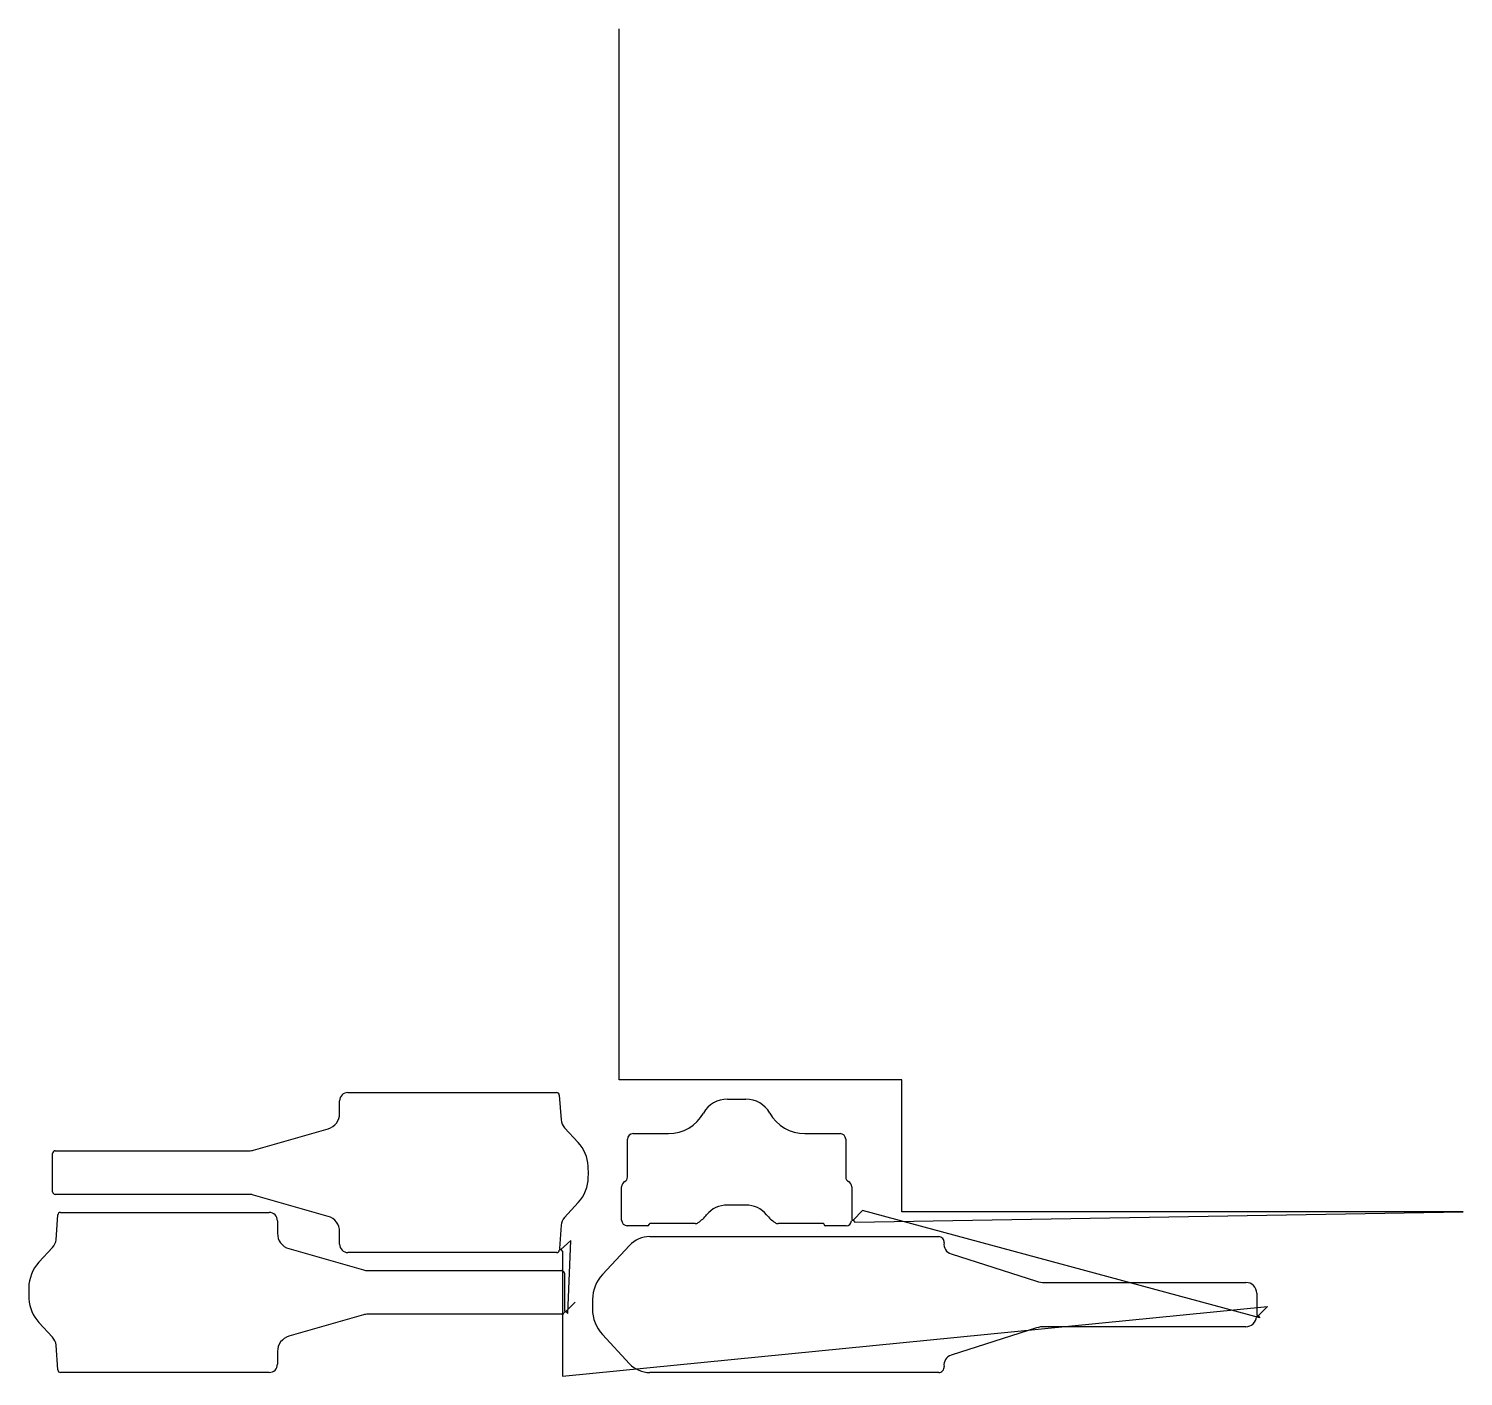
# Model space of a CAD drawing. Header units: metres. Extents: x 8 to 2670, y 0 to 2500.
import ezdxf

# ---------------------------------------------------------------- set-up
doc = ezdxf.new("R2010")
doc.units = ezdxf.units.M

msp = doc.modelspace()

# ---------------------------------------------------------------- linework, layer by layer
at = {"layer": 'TOOL_0'}
for p, q in [((1104.093, 2498.996), (1104.093, 2499.996)), ((1104.093, 549.839), (1104.093, 2498.996)), ((1628.473, 549.839), (1104.093, 549.839)), ((1628.473, 305.309), (1628.473, 549.839)), ((585.087, 487.61), (585.087, 510.977)), ((600.587, 526.477), (987.766, 526.477)), ((992.754, 521.826), (995.971, 475.825)), ((1304.517, 514.267), (1339.017, 514.267)), ((425.501, 419.62), (563.718, 459.253)), ((1002.303, 461.193), (1027.683, 433.786)), ((1119.267, 369.627), (1119.267, 439.767)), ((1129.767, 450.267), (1195.412, 450.267)), ((1448.122, 450.267), (1513.767, 450.267)), ((1524.267, 439.767), (1524.267, 369.628)), ((52.586, 342.477), (52.586, 413.477)), ((57.586, 418.477), (417.37, 418.477)), ((1108.267, 289.766), (1108.267, 351.766)), ((1535.267, 351.767), (1535.267, 291.267)), ((418.399, 337.459), (57.586, 337.477)), ((563.717, 296.701), (425.501, 336.334)), ((1027.683, 322.171), (1002.304, 294.764)), ((58.873, 253.47), (62.09, 299.472)), ((67.078, 304.123), (454.257, 304.123)), ((1339.017, 317.766), (1304.517, 317.766)), ((1555.489, 307.352), (1537.811, 289.674)), ((1541.348, 286.139), (2670.11, 305.309)), ((2292.796, 108.479), (1555.489, 307.352)), ((2670.11, 305.309), (1628.473, 305.309)), ((469.757, 288.623), (469.757, 265.256)), ((585.086, 244.977), (585.086, 268.344)), ((995.972, 280.132), (992.965, 237.123)), ((1156.767, 279.266), (1118.767, 279.266)), ((1159.468, 282.516), (1159.267, 281.766)), ((1160.017, 283.065), (1159.468, 282.516)), ((1160.767, 283.266), (1160.017, 283.065)), ((1244.561, 283.266), (1160.767, 283.266)), ((1482.766, 283.266), (1398.972, 283.266)), ((1483.516, 283.065), (1482.766, 283.266)), ((1484.065, 282.516), (1483.516, 283.065)), ((1484.266, 281.766), (1484.065, 282.516)), ((1524.766, 279.266), (1486.766, 279.266)), ((1537.811, 289.674), (1535.159, 288.268)), ((1535.267, 291.267), (1537.812, 289.675)), ((1537.812, 289.675), (1541.348, 286.139)), ((1014.359, 251.798), (995.451, 235.443)), ((1008.273, 116.404), (1014.359, 251.798)), ((1072.83, 188.683), (1123.206, 242.716)), ((1160.626, 259.064), (1696.703, 259.064)), ((27.161, 211.43), (52.541, 238.838)), ((491.125, 236.899), (629.342, 197.266)), ((987.765, 229.477), (600.586, 229.477)), ((995.451, 235.443), (992.753, 234.128)), ((992.965, 237.123), (995.454, 235.445)), ((995.454, 235.445), (998.725, 231.663)), ((998.725, 231.663), (998.725, -0.001)), ((1719.658, 227.071), (1878.321, 176.387)), ((636.443, 196.141), (997.257, 196.123)), ((1002.257, 191.123), (1002.257, 121.631)), ((1893.231, 174.063), (2266.689, 174.063)), ((1022.415, 137.62), (1004.737, 119.943)), ((2286.689, 154.063), (2286.689, 113.563)), ((629.342, 113.982), (491.126, 74.349)), ((997.257, 115.125), (637.473, 115.125)), ((998.725, -0.001), (2306.941, 129.695)), ((1004.737, 119.943), (1002.032, 118.642)), ((1002.257, 121.631), (1004.737, 119.94)), ((1004.737, 119.94), (1008.273, 116.404)), ((2289.263, 112.018), (2286.635, 110.567)), ((2286.689, 113.563), (2289.26, 112.015)), ((2289.26, 112.015), (2292.796, 108.479)), ((2306.941, 129.695), (2289.263, 112.018)), ((52.541, 72.409), (27.162, 99.816)), ((1878.323, 89.742), (1719.66, 39.058)), ((2266.691, 92.066), (1893.233, 92.066)), ((62.09, 11.776), (58.873, 57.777)), ((1123.206, 23.414), (1072.83, 77.447)), ((469.757, 45.992), (469.757, 22.625)), ((454.257, 7.125), (67.078, 7.125)), ((1696.704, 7.065), (1160.627, 7.065))]:
    msp.add_line(p, q, dxfattribs=at)
for centre, radius, start, end in [((600.587, 510.977), 15.5, 90, 180), ((987.754, 521.464), 5.013, 4.140989, 89.862847), ((1304.517, 463.767), 50.5, 90, 150.791998), ((1339.017, 463.767), 50.5, 29.208992, 90), ((555.508, 487.669), 29.578, 286.115155, 359.885715), ((1195.412, 524.767), 74.5, 270, 330.789798), ((1448.123, 524.767), 74.5, 209.209156, 269.999231), ((1019.99, 477.533), 24.08, 184.067477, 222.733061), ((975.563, 385.546), 71.018, 3.61433, 42.786001), ((1129.767, 439.767), 10.5, 90, 180), ((1513.767, 439.767), 10.5, 0, 90), ((57.586, 413.477), 5, 90, 180), ((417.37, 447.977), 29.5, 270, 285.999554), ((666.352, 377.117), 380.307, 358.823741, 1.944748), ((975.394, 370.488), 71.195, 317.260906, 359.051931), ((1118.767, 351.766), 10.5, 116.743192, 180), ((1109.767, 369.627), 9.5, 296.743063, 0), ((1533.767, 369.628), 9.5, 180, 243.256937), ((1524.767, 351.767), 10.5, 0, 63.256808), ((57.586, 342.477), 5, 180, 270), ((417.273, 307.369), 30.111, 74.141903, 87.856931), ((67.09, 299.11), 5.013, 90.137153, 175.859011), ((454.257, 288.623), 15.5, 0, 90), ((555.508, 268.285), 29.578, 0.114289, 73.886706), ((1019.991, 278.424), 24.08, 137.266939, 175.932523), ((1207.646, 347.266), 75.5, 304.605257, 320.802112), ((1304.517, 268.266), 49.5, 90, 140.802214), ((1339.017, 268.266), 49.5, 39.199415, 90), ((1435.888, 347.266), 75.5, 219.19682, 235.393687), ((1118.767, 289.766), 10.5, 180, 270), ((1156.767, 281.766), 2.5, 270, 0), ((1244.561, 293.766), 10.5, 270, 304.602666), ((1398.972, 293.766), 10.5, 235.394235, 270), ((1486.766, 281.766), 2.5, 180, 270), ((1524.766, 289.766), 10.5, 270, 351.798132), ((34.854, 255.178), 24.08, 317.266939, 355.932523), ((499.335, 265.315), 29.578, 180.114289, 253.884845), ((600.586, 244.977), 15.5, 180, 270), ((1160.626, 208.064), 51, 90, 137.199423), ((1696.703, 249.064), 10, 352.281542, 90), ((1725.457, 245.181), 19.015, 172.32372, 252.244423), ((987.753, 234.49), 5.013, 270.137153, 355.859011), ((79.451, 163.113), 71.195, 137.261452, 179.051931), ((637.57, 226.231), 30.111, 254.141903, 267.855029), ((997.257, 191.123), 5, 0, 90), ((1124.259, 141.094), 70.069, 137.220865, 178.637571), ((388.493, 156.485), 380.307, 178.823892, 181.944748), ((1893.294, 223.468), 49.405, 252.357963, 269.926938), ((2266.689, 154.063), 20, 0, 90), ((79.282, 148.056), 71.018, 183.61433, 222.786001), ((1814.465, 133.065), 760.317, 179.269387, 180.607169), ((637.473, 85.625), 29.5, 90, 105.999554), ((997.257, 120.125), 5, 270, 342.746464), ((1124.191, 125.008), 70, 180, 222.800116), ((2266.691, 112.066), 20, 270, 355.701705), ((1893.296, 42.662), 49.404, 90.073064, 107.642388), ((34.854, 56.069), 24.08, 4.067477, 42.733061), ((499.336, 45.933), 29.578, 106.115155, 179.885715), ((1725.459, 20.948), 19.016, 107.755577, 187.67628), ((67.09, 12.138), 5.013, 184.140989, 269.862847), ((454.257, 22.625), 15.5, 270, 0), ((1160.627, 58.065), 51, 222.798989, 270), ((1696.705, 17.065), 10, 269.99427, 7.718458)]:
    msp.add_arc(centre, radius, start, end, dxfattribs=at)

doc.saveas('drawing.dxf')
